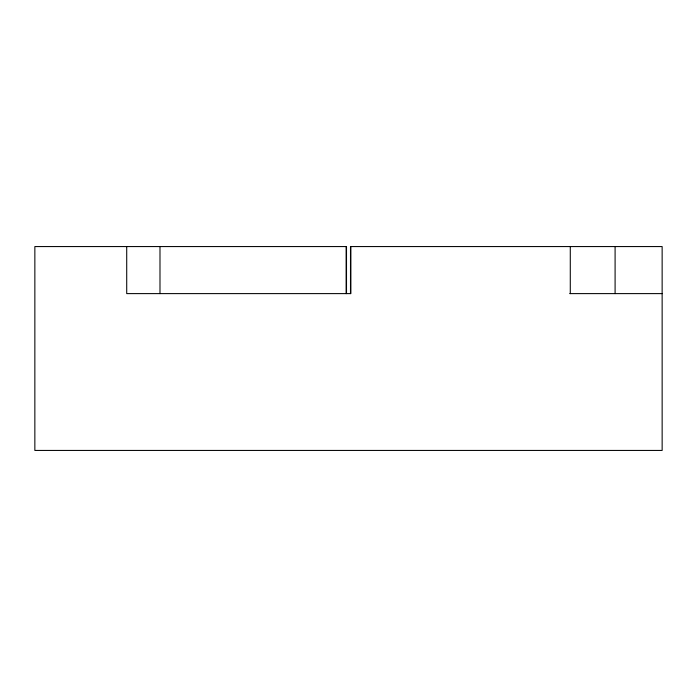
<?xml version="1.0" encoding="UTF-8"?>
<svg xmlns="http://www.w3.org/2000/svg" width="697" height="697" viewBox="0 0 697 697"><rect width="100%" height="100%" fill="white"/><g stroke="black" fill="none" stroke-linecap="round" stroke-linejoin="round"><path stroke-width="1.05" d="M346.505 293.611L346.505 246.564L34.859 246.564L34.85 450.436L662.15 450.436L662.141 246.564L350.495 246.564L350.495 293.611M569.78 293.611L662.141 293.611M615.094 246.564L615.094 293.611M570.285 246.564L570.285 293.611M350.852 246.564L350.852 293.611L126.715 293.611L126.715 246.564M346.148 246.564L346.148 293.611M159.988 246.564L159.988 293.611"/></g></svg>
